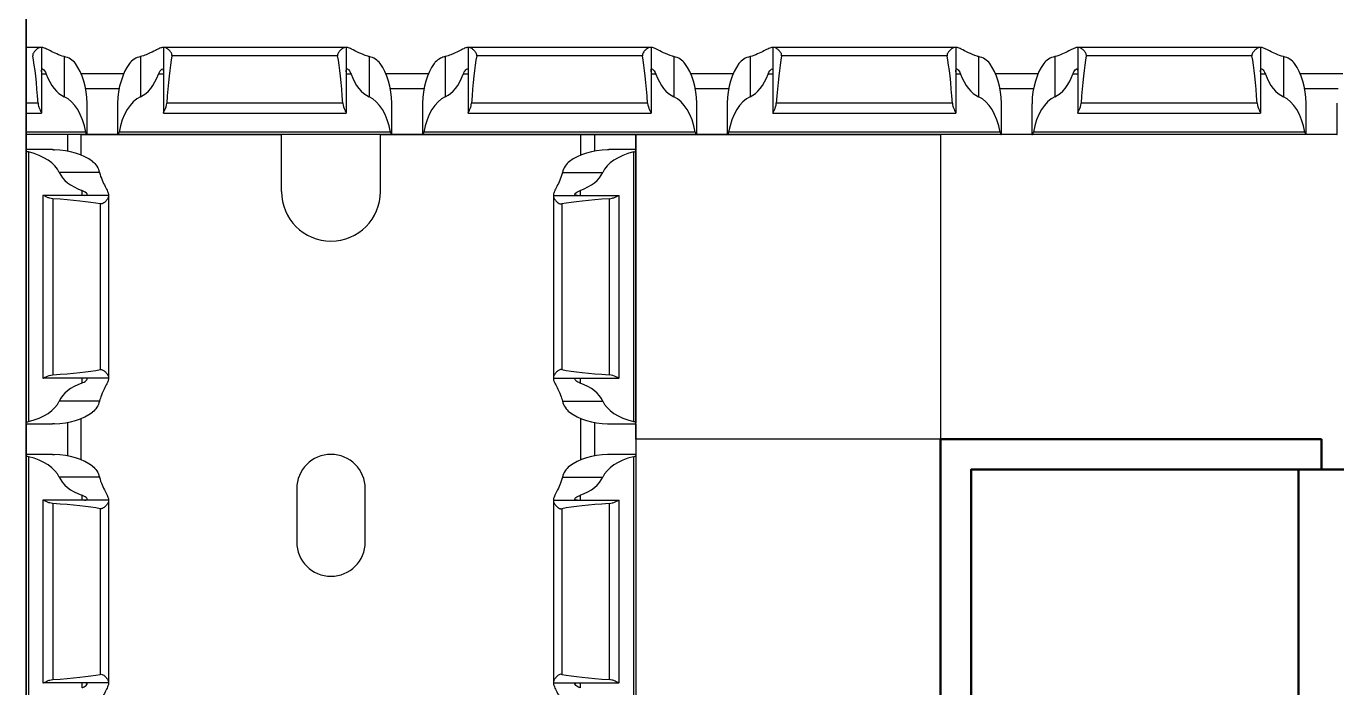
# Model space of a CAD drawing. Header units: millimetres. Extents: x -2573 to 2942, y -1220 to 2800.
# Drawn here: x 1280.5 to 1366.5, y 1553.7 to 1597.1 of the extents above; entities that cross this region are included whole.
import ezdxf

# ---------------------------------------------------------------- set-up
doc = ezdxf.new("R2010")
doc.units = ezdxf.units.MM
doc.layers.add('noprint', color=2, linetype='Continuous', true_color=0xffff00, plot=False)

msp = doc.modelspace()

# ---------------------------------------------------------------- linework, layer by layer
at = {"linetype": 'Continuous', "lineweight": 30}
for p, q in [((1280.536, 1649.85), (1280.536, 1590)), ((1281.452, 1595.7), (1280.536, 1595.7)), ((1281.536, 1595.7), (1281.452, 1595.7)), ((1281.536, 1595.7), (1281.536, 1591.404)), ((1281.594, 1595.7), (1281.536, 1595.7)), ((1289.536, 1595.7), (1289.479, 1595.7)), ((1289.536, 1595.7), (1289.536, 1591.404)), ((1289.621, 1595.7), (1289.536, 1595.7)), ((1301.452, 1595.7), (1289.621, 1595.7)), ((1301.536, 1595.7), (1301.452, 1595.7)), ((1301.536, 1595.7), (1301.536, 1591.404)), ((1301.594, 1595.7), (1301.536, 1595.7)), ((1309.536, 1595.7), (1309.479, 1595.7)), ((1309.536, 1595.7), (1309.536, 1591.404)), ((1309.621, 1595.7), (1309.536, 1595.7)), ((1321.452, 1595.7), (1309.621, 1595.7)), ((1321.536, 1595.7), (1321.452, 1595.7)), ((1321.536, 1595.7), (1321.536, 1591.404)), ((1321.594, 1595.7), (1321.536, 1595.7)), ((1329.536, 1595.7), (1329.479, 1595.7)), ((1329.536, 1595.7), (1329.536, 1591.404)), ((1329.621, 1595.7), (1329.536, 1595.7)), ((1341.452, 1595.7), (1329.621, 1595.7)), ((1341.536, 1595.7), (1341.452, 1595.7)), ((1341.536, 1595.7), (1341.536, 1591.404)), ((1341.594, 1595.7), (1341.536, 1595.7)), ((1349.536, 1595.7), (1349.479, 1595.7)), ((1349.536, 1595.7), (1349.536, 1591.404)), ((1349.621, 1595.7), (1349.536, 1595.7)), ((1361.452, 1595.7), (1349.621, 1595.7)), ((1361.536, 1595.7), (1361.452, 1595.7)), ((1361.536, 1595.7), (1361.536, 1591.404)), ((1361.594, 1595.7), (1361.536, 1595.7)), ((1283.036, 1595.108), (1283.036, 1592.469)), ((1288.036, 1595.108), (1288.036, 1592.469)), ((1300.972, 1595.156), (1290.1, 1595.156)), ((1303.036, 1595.108), (1303.036, 1592.469)), ((1308.036, 1595.108), (1308.036, 1592.469)), ((1320.972, 1595.156), (1310.1, 1595.156)), ((1323.036, 1595.108), (1323.036, 1592.469)), ((1328.036, 1595.108), (1328.036, 1592.469)), ((1340.972, 1595.156), (1330.1, 1595.156)), ((1343.036, 1595.108), (1343.036, 1592.469)), ((1348.036, 1595.108), (1348.036, 1592.469)), ((1360.972, 1595.156), (1350.1, 1595.156)), ((1363.036, 1595.108), (1363.036, 1592.469)), ((1281.854, 1593.95), (1281.536, 1593.95)), ((1284.134, 1594), (1286.939, 1594)), ((1289.536, 1593.95), (1289.219, 1593.95)), ((1301.854, 1593.95), (1301.536, 1593.95)), ((1304.134, 1594), (1306.939, 1594)), ((1309.536, 1593.95), (1309.219, 1593.95)), ((1321.854, 1593.95), (1321.536, 1593.95)), ((1324.134, 1594), (1326.939, 1594)), ((1329.536, 1593.95), (1329.219, 1593.95)), ((1341.854, 1593.95), (1341.536, 1593.95)), ((1344.134, 1594), (1346.939, 1594)), ((1349.536, 1593.95), (1349.219, 1593.95)), ((1361.854, 1593.95), (1361.536, 1593.95)), ((1364.134, 1594), (1366.939, 1594)), ((1286.637, 1593), (1284.436, 1593)), ((1306.637, 1593), (1304.436, 1593)), ((1326.637, 1593), (1324.436, 1593)), ((1346.637, 1593), (1344.436, 1593)), ((1366.637, 1593), (1364.436, 1593)), ((1281.315, 1592.039), (1280.536, 1592.039)), ((1284.536, 1590), (1284.536, 1591.962)), ((1286.536, 1591.966), (1286.536, 1590)), ((1301.315, 1592.039), (1289.757, 1592.039)), ((1304.536, 1590), (1304.536, 1591.962)), ((1306.536, 1591.966), (1306.536, 1590)), ((1321.315, 1592.039), (1309.758, 1592.039)), ((1324.536, 1590), (1324.536, 1591.962)), ((1326.536, 1591.966), (1326.536, 1590)), ((1341.315, 1592.039), (1329.757, 1592.039)), ((1344.536, 1590), (1344.536, 1591.962)), ((1346.536, 1591.966), (1346.536, 1590)), ((1361.315, 1592.039), (1349.757, 1592.039)), ((1364.536, 1590), (1364.536, 1591.962)), ((1366.536, 1591.966), (1366.536, 1590)), ((1280.536, 1591.4), (1281.536, 1591.4)), ((1281.536, 1591.404), (1281.536, 1591.4)), ((1289.536, 1591.4), (1289.536, 1591.404)), ((1289.536, 1591.4), (1301.536, 1591.4)), ((1301.536, 1591.404), (1301.536, 1591.4)), ((1309.536, 1591.4), (1309.536, 1591.404)), ((1309.536, 1591.4), (1321.536, 1591.4)), ((1321.536, 1591.404), (1321.536, 1591.4)), ((1329.536, 1591.4), (1329.536, 1591.404)), ((1329.536, 1591.4), (1341.536, 1591.4)), ((1341.536, 1591.404), (1341.536, 1591.4)), ((1349.536, 1591.4), (1349.536, 1591.404)), ((1349.536, 1591.4), (1361.536, 1591.4)), ((1361.536, 1591.404), (1361.536, 1591.4)), ((1284.445, 1590.15), (1280.536, 1590.15)), ((1284.508, 1590), (1280.536, 1590)), ((1283.236, 1590), (1280.536, 1590)), ((1280.536, 1590), (1280.536, 1589)), ((1284.136, 1590), (1283.236, 1590)), ((1283.236, 1590), (1283.236, 1588.899)), ((1284.136, 1588.638), (1284.136, 1590)), ((1284.136, 1590), (1297.286, 1590)), ((1284.536, 1590), (1284.508, 1590)), ((1286.536, 1590), (1284.536, 1590)), ((1286.536, 1590), (1286.565, 1590)), ((1304.508, 1590), (1286.565, 1590)), ((1304.445, 1590.15), (1286.628, 1590.15)), ((1297.286, 1586.25), (1297.286, 1590)), ((1303.786, 1586.25), (1303.786, 1590)), ((1303.786, 1590), (1316.936, 1590)), ((1304.536, 1590), (1304.508, 1590)), ((1306.536, 1590), (1304.536, 1590)), ((1306.536, 1590), (1306.565, 1590)), ((1324.508, 1590), (1306.565, 1590)), ((1324.445, 1590.15), (1306.628, 1590.15)), ((1316.936, 1588.638), (1316.936, 1590)), ((1316.936, 1590), (1317.836, 1590)), ((1317.836, 1590), (1320.536, 1590)), ((1317.836, 1590), (1317.836, 1588.899)), ((1320.536, 1590), (1320.536, 1589)), ((1324.536, 1590), (1324.508, 1590)), ((1326.536, 1590), (1324.536, 1590)), ((1326.536, 1590), (1326.565, 1590)), ((1344.508, 1590), (1326.565, 1590)), ((1344.445, 1590.15), (1326.628, 1590.15)), ((1344.536, 1590), (1344.508, 1590)), ((1346.536, 1590), (1344.536, 1590)), ((1346.536, 1590), (1346.565, 1590)), ((1364.508, 1590), (1346.565, 1590)), ((1364.445, 1590.15), (1346.628, 1590.15)), ((1364.536, 1590), (1364.508, 1590)), ((1366.536, 1590), (1364.536, 1590)), ((1366.536, 1590), (1366.565, 1590)), ((1282.266, 1589), (1280.536, 1589)), ((1280.536, 1589), (1280.536, 1588.933)), ((1280.536, 1588.933), (1280.536, 1571.067)), ((1280.686, 1588.845), (1280.686, 1571.155)), ((1320.536, 1589), (1318.806, 1589)), ((1320.386, 1588.845), (1320.386, 1571.155)), ((1320.536, 1589), (1320.536, 1588.933)), ((1320.536, 1588.933), (1320.536, 1571.067)), ((1285.343, 1587.5), (1282.703, 1587.5)), ((1315.729, 1587.5), (1318.369, 1587.5)), ((1281.636, 1586), (1281.636, 1574)), ((1281.64, 1586), (1281.636, 1586)), ((1285.936, 1586), (1281.64, 1586)), ((1284.186, 1586.317), (1284.186, 1586)), ((1285.936, 1586.057), (1285.936, 1586)), ((1285.936, 1586), (1285.936, 1585.916)), ((1285.936, 1585.916), (1285.936, 1574.084)), ((1315.136, 1586.057), (1315.136, 1586)), ((1315.136, 1586), (1315.136, 1585.916)), ((1315.136, 1586), (1319.433, 1586)), ((1315.136, 1585.916), (1315.136, 1574.084)), ((1316.886, 1586.317), (1316.886, 1586)), ((1319.433, 1586), (1319.436, 1586)), ((1319.436, 1574), (1319.436, 1586)), ((1282.275, 1585.779), (1282.275, 1574.221)), ((1285.393, 1585.436), (1285.393, 1574.564)), ((1315.68, 1585.436), (1315.68, 1574.564)), ((1318.797, 1585.779), (1318.797, 1574.221)), ((1281.636, 1574), (1281.64, 1574)), ((1285.936, 1574), (1281.64, 1574)), ((1284.186, 1574), (1284.186, 1573.683)), ((1285.936, 1574.084), (1285.936, 1574)), ((1285.936, 1574), (1285.936, 1573.943)), ((1315.136, 1574.084), (1315.136, 1574)), ((1315.136, 1574), (1319.433, 1574)), ((1315.136, 1574), (1315.136, 1573.943)), ((1316.886, 1574), (1316.886, 1573.683)), ((1319.436, 1574), (1319.433, 1574)), ((1285.343, 1572.5), (1282.703, 1572.5)), ((1315.729, 1572.5), (1318.369, 1572.5)), ((1284.136, 1568.638), (1284.136, 1571.362)), ((1316.936, 1568.638), (1316.936, 1571.362)), ((1280.536, 1571), (1280.536, 1571.067)), ((1280.536, 1571), (1282.267, 1571)), ((1280.536, 1571), (1280.536, 1569)), ((1283.236, 1571.101), (1283.236, 1568.899)), ((1317.836, 1571.101), (1317.836, 1568.899)), ((1318.805, 1571), (1320.536, 1571)), ((1320.536, 1571), (1320.536, 1571.067)), ((1320.536, 1571), (1320.536, 1569)), ((1282.266, 1569), (1280.536, 1569)), ((1280.536, 1569), (1280.536, 1568.933)), ((1280.536, 1568.933), (1280.536, 1551.067)), ((1280.686, 1568.845), (1280.686, 1551.155)), ((1320.536, 1569), (1318.806, 1569)), ((1320.386, 1568.845), (1320.386, 1551.155)), ((1320.536, 1569), (1320.536, 1568.933)), ((1320.536, 1568.933), (1320.536, 1551.067)), ((1285.343, 1567.5), (1282.703, 1567.5)), ((1315.729, 1567.5), (1318.369, 1567.5)), ((1284.186, 1566.317), (1284.186, 1566)), ((1298.286, 1566.75), (1298.286, 1563.25)), ((1302.786, 1563.25), (1302.786, 1566.75)), ((1316.886, 1566.317), (1316.886, 1566)), ((1281.636, 1566), (1281.636, 1554)), ((1281.64, 1566), (1281.636, 1566)), ((1285.936, 1566), (1281.64, 1566)), ((1282.275, 1565.779), (1282.275, 1554.221)), ((1285.393, 1565.436), (1285.393, 1554.564)), ((1285.936, 1566.057), (1285.936, 1566)), ((1285.936, 1566), (1285.936, 1565.916)), ((1285.936, 1565.916), (1285.936, 1554.084)), ((1315.136, 1566.057), (1315.136, 1566)), ((1315.136, 1566), (1315.136, 1565.916)), ((1315.136, 1566), (1319.433, 1566)), ((1315.136, 1565.916), (1315.136, 1554.084)), ((1315.68, 1565.436), (1315.68, 1554.564)), ((1318.797, 1565.779), (1318.797, 1554.221)), ((1319.433, 1566), (1319.436, 1566)), ((1319.436, 1554), (1319.436, 1566)), ((1285.936, 1554.084), (1285.936, 1554)), ((1315.136, 1554.084), (1315.136, 1554)), ((1281.636, 1554), (1281.64, 1554)), ((1285.936, 1554), (1281.64, 1554)), ((1284.186, 1554), (1284.186, 1553.683)), ((1285.936, 1554), (1285.936, 1553.943)), ((1315.136, 1554), (1319.433, 1554)), ((1315.136, 1554), (1315.136, 1553.943)), ((1316.886, 1554), (1316.886, 1553.683)), ((1319.436, 1554), (1319.433, 1554))]:
    msp.add_line(p, q, dxfattribs=at)
at = {"lineweight": 50}
msp.add_line((1365.536, 1568), (1365.536, 1570), dxfattribs=at)
msp.add_lwpolyline([(1280.536, 1650), (2025.536, 1650), (2025.536, 480), (1280.536, 480)], close=True)
for points in [[(1365.536, 1570), (1340.536, 1570), (1340.536, 1540)], [(1365.536, 1568), (1342.536, 1568), (1342.536, 1540)]]:
    msp.add_lwpolyline(points, dxfattribs=at)
for points in [[(1342.536, 1524), (1342.536, 1568), (1825.536, 1568), (1825.536, 1524)], [(1804.036, 1348), (1364.036, 1348), (1364.036, 1568), (1804.036, 1568)]]:
    msp.add_lwpolyline(points, close=True, dxfattribs=at)
at = {"linetype": 'Continuous', "lineweight": 30}
for centre, radius, start, end in [((1300.536, 1586.25), 3.25, 180, 0), ((1300.536, 1566.75), 2.25, 0, 180), ((1300.536, 1563.25), 2.25, 180, 0)]:
    msp.add_arc(centre, radius, start, end, dxfattribs=at)
for centre, major_axis, ratio, start_param, end_param in [((1280.536, 1584.869), (0, 11.43), 0.087489, 5.390419, 5.832158), ((1282.536, 1591.915), (0, 3.464), 0.57735, 4.751267, 5.622258), ((1288.536, 1591.915), (0, 3.464), 0.57735, 0.660927, 1.531918), ((1290.536, 1584.869), (0, 11.43), 0.087489, 0.451027, 0.892766), ((1300.536, 1584.869), (0, 11.43), 0.087489, 5.390419, 5.832158), ((1302.536, 1591.915), (0, 3.464), 0.57735, 4.751267, 5.622258), ((1308.536, 1591.915), (0, 3.464), 0.57735, 0.660927, 1.531918), ((1310.536, 1584.869), (0, 11.43), 0.087489, 0.451027, 0.892766), ((1320.536, 1584.869), (0, 11.43), 0.087489, 5.390419, 5.832158), ((1322.536, 1591.915), (0, 3.464), 0.57735, 4.751267, 5.622258), ((1328.536, 1591.915), (0, 3.464), 0.57735, 0.660927, 1.531918), ((1330.536, 1584.869), (0, 11.43), 0.087489, 0.451027, 0.892766), ((1340.536, 1584.869), (0, 11.43), 0.087489, 5.390419, 5.832158), ((1342.536, 1591.915), (0, 3.464), 0.57735, 4.751267, 5.622258), ((1348.536, 1591.915), (0, 3.464), 0.57735, 0.660927, 1.531918), ((1350.536, 1584.869), (0, 11.43), 0.087489, 0.451027, 0.892766), ((1360.536, 1584.869), (0, 11.43), 0.087489, 5.390419, 5.832158), ((1362.536, 1591.915), (0, 3.464), 0.57735, 4.751267, 5.622258), ((1283.536, 1595.824), (0, 3.464), 0.57735, 2.142244, 2.888912), ((1287.536, 1595.824), (0, 3.464), 0.57735, 3.394273, 4.140941), ((1303.536, 1595.824), (0, 3.464), 0.57735, 2.142244, 2.888912), ((1307.536, 1595.824), (0, 3.464), 0.57735, 3.394273, 4.140941), ((1323.536, 1595.824), (0, 3.464), 0.57735, 2.142244, 2.888912), ((1327.536, 1595.824), (0, 3.464), 0.57735, 3.394273, 4.140941), ((1343.536, 1595.824), (0, 3.464), 0.57735, 2.142244, 2.888912), ((1347.536, 1595.824), (0, 3.464), 0.57735, 3.394273, 4.140941), ((1363.536, 1595.824), (0, 3.464), 0.57735, 2.142244, 2.888912), ((1282.536, 1589.115), (0, 3.464), 0.57735, 5.015694, 6.030505), ((1288.536, 1589.115), (0, 3.464), 0.57735, 0.25268, 1.267492), ((1302.536, 1589.115), (0, 3.464), 0.57735, 5.015694, 6.030505), ((1308.536, 1589.115), (0, 3.464), 0.57735, 0.25268, 1.267492), ((1322.536, 1589.115), (0, 3.464), 0.57735, 5.015694, 6.030505), ((1328.536, 1589.115), (0, 3.464), 0.57735, 0.25268, 1.267492), ((1342.536, 1589.115), (0, 3.464), 0.57735, 5.015694, 6.030505), ((1348.536, 1589.115), (0, 3.464), 0.57735, 0.25268, 1.267492), ((1362.536, 1589.115), (0, 3.464), 0.57735, 5.015694, 6.030505), ((1279.349, 1587), (-3.464, 0), 0.57735, 3.394273, 4.316105), ((1282.149, 1587), (-3.464, 0), 0.57735, 3.801355, 4.643885), ((1318.923, 1587), (-3.464, 0), 0.57735, 4.780893, 5.623423), ((1321.723, 1587), (-3.464, 0), 0.57735, 5.108673, 6.030505), ((1286.057, 1588), (-3.464, 0), 0.57735, 0.25268, 1.000198), ((1315.015, 1588), (-3.464, 0), 0.57735, 2.141395, 2.888912), ((1275.106, 1585), (-11.43, 0), 0.087489, 3.592619, 4.034359), ((1325.967, 1585), (-11.43, 0), 0.087489, 5.390419, 5.832158), ((1275.106, 1575), (-11.43, 0), 0.087489, 2.248826, 2.690566), ((1325.967, 1575), (-11.43, 0), 0.087489, 0.451027, 0.892766), ((1286.057, 1572), (-3.464, 0), 0.57735, 5.282988, 6.030505), ((1315.015, 1572), (-3.464, 0), 0.57735, 3.394273, 4.14179), ((1279.349, 1573), (-3.464, 0), 0.57735, 1.96708, 2.888912), ((1321.723, 1573), (-3.464, 0), 0.57735, 0.25268, 1.174513), ((1282.149, 1573), (-3.464, 0), 0.57735, 1.6393, 2.48183), ((1318.923, 1573), (-3.464, 0), 0.57735, 0.659763, 1.502293), ((1279.349, 1567), (-3.464, 0), 0.57735, 3.394273, 4.316105), ((1282.149, 1567), (-3.464, 0), 0.57735, 3.801355, 4.643885), ((1318.923, 1567), (-3.464, 0), 0.57735, 4.780893, 5.623423), ((1321.723, 1567), (-3.464, 0), 0.57735, 5.108673, 6.030505), ((1286.057, 1568), (-3.464, 0), 0.57735, 0.25268, 1.000198), ((1315.015, 1568), (-3.464, 0), 0.57735, 2.141395, 2.888912), ((1275.106, 1565), (-11.43, 0), 0.087489, 3.592619, 4.034359), ((1325.967, 1565), (-11.43, 0), 0.087489, 5.390419, 5.832158), ((1275.106, 1555), (-11.43, 0), 0.087489, 2.248826, 2.690566), ((1325.967, 1555), (-11.43, 0), 0.087489, 0.451027, 0.892766)]:
    msp.add_ellipse(centre, major_axis=major_axis, ratio=ratio, start_param=start_param, end_param=end_param, dxfattribs=at)
for points, knots in [([(1281.452, 1595.7), (1281.419, 1595.7), (1281.377, 1595.683), (1281.285, 1595.629), (1281.233, 1595.591), (1281.131, 1595.5), (1281.078, 1595.447), (1281.012, 1595.351), (1280.993, 1595.316), (1280.968, 1595.239), (1280.965, 1595.196), (1280.972, 1595.156)], [0, 0, 0, 0, 0.25, 0.25, 0.5, 0.5, 0.75, 0.75, 0.875, 0.875, 1, 1, 1, 1]), ([(1283.036, 1595.108), (1282.86, 1595.153), (1282.694, 1595.215), (1282.391, 1595.345), (1282.25, 1595.415), (1282.001, 1595.539), (1281.89, 1595.595), (1281.754, 1595.656), (1281.714, 1595.672), (1281.645, 1595.694), (1281.616, 1595.7), (1281.594, 1595.7)], [0, 0, 0, 0, 0.25, 0.25, 0.5, 0.5, 0.75, 0.75, 0.875, 0.875, 1, 1, 1, 1]), ([(1289.479, 1595.7), (1289.469, 1595.699), (1289.417, 1595.696), (1289.255, 1595.632), (1288.91, 1595.458), (1288.493, 1595.247), (1288.163, 1595.147), (1288.036, 1595.108)], [0, 0, 0, 0, 0.052335, 0.272787, 0.517652, 0.814951, 1, 1, 1, 1]), ([(1290.1, 1595.156), (1290.102, 1595.173), (1290.107, 1595.216), (1290.091, 1595.296), (1290.026, 1595.412), (1289.905, 1595.539), (1289.767, 1595.646), (1289.671, 1595.695), (1289.632, 1595.699), (1289.621, 1595.7)], [0, 0, 0, 0, 0.05256, 0.130506, 0.247862, 0.469482, 0.7124, 0.920773, 1, 1, 1, 1]), ([(1301.452, 1595.7), (1301.419, 1595.7), (1301.377, 1595.683), (1301.285, 1595.629), (1301.233, 1595.591), (1301.131, 1595.5), (1301.078, 1595.447), (1301.012, 1595.351), (1300.993, 1595.316), (1300.968, 1595.239), (1300.965, 1595.196), (1300.972, 1595.156)], [0, 0, 0, 0, 0.25, 0.25, 0.5, 0.5, 0.75, 0.75, 0.875, 0.875, 1, 1, 1, 1]), ([(1303.036, 1595.108), (1303.006, 1595.116), (1302.759, 1595.182), (1302.334, 1595.367), (1301.897, 1595.595), (1301.674, 1595.692), (1301.609, 1595.699), (1301.594, 1595.7)], [0, 0, 0, 0, 0.043589, 0.353891, 0.672583, 0.920215, 1, 1, 1, 1]), ([(1309.479, 1595.7), (1309.469, 1595.699), (1309.417, 1595.696), (1309.255, 1595.632), (1308.91, 1595.458), (1308.493, 1595.247), (1308.163, 1595.147), (1308.036, 1595.108)], [0, 0, 0, 0, 0.052336, 0.272793, 0.517651, 0.81495, 1, 1, 1, 1]), ([(1310.1, 1595.156), (1310.108, 1595.196), (1310.104, 1595.238), (1310.08, 1595.316), (1310.06, 1595.351), (1309.994, 1595.447), (1309.942, 1595.5), (1309.839, 1595.591), (1309.788, 1595.629), (1309.695, 1595.683), (1309.653, 1595.7), (1309.621, 1595.7)], [0, 0, 0, 0, 0.125, 0.125, 0.25, 0.25, 0.5, 0.5, 0.75, 0.75, 1, 1, 1, 1]), ([(1321.452, 1595.7), (1321.428, 1595.696), (1321.37, 1595.685), (1321.243, 1595.601), (1321.113, 1595.486), (1321.021, 1595.37), (1320.976, 1595.278), (1320.965, 1595.206), (1320.971, 1595.168), (1320.972, 1595.156)], [0, 0, 0, 0, 0.16384, 0.401474, 0.643549, 0.778476, 0.884705, 0.962581, 1, 1, 1, 1]), ([(1323.036, 1595.108), (1323.006, 1595.116), (1322.759, 1595.181), (1322.334, 1595.367), (1321.897, 1595.595), (1321.674, 1595.692), (1321.609, 1595.699), (1321.594, 1595.7)], [0, 0, 0, 0, 0.043601, 0.35389, 0.672589, 0.920219, 1, 1, 1, 1]), ([(1329.479, 1595.7), (1329.457, 1595.7), (1329.428, 1595.694), (1329.359, 1595.672), (1329.319, 1595.656), (1329.182, 1595.595), (1329.072, 1595.539), (1328.821, 1595.414), (1328.682, 1595.345), (1328.378, 1595.214), (1328.212, 1595.152), (1328.036, 1595.108)], [0, 0, 0, 0, 0.125, 0.125, 0.25, 0.25, 0.5, 0.5, 0.75, 0.75, 1, 1, 1, 1]), ([(1330.1, 1595.156), (1330.102, 1595.173), (1330.107, 1595.216), (1330.091, 1595.296), (1330.026, 1595.412), (1329.905, 1595.539), (1329.767, 1595.646), (1329.671, 1595.695), (1329.632, 1595.699), (1329.621, 1595.7)], [0, 0, 0, 0, 0.052559, 0.130506, 0.247864, 0.46947, 0.712411, 0.920771, 1, 1, 1, 1]), ([(1341.452, 1595.7), (1341.419, 1595.7), (1341.377, 1595.683), (1341.285, 1595.629), (1341.233, 1595.591), (1341.131, 1595.5), (1341.078, 1595.447), (1341.012, 1595.351), (1340.993, 1595.316), (1340.968, 1595.239), (1340.965, 1595.196), (1340.972, 1595.156)], [0, 0, 0, 0, 0.25, 0.25, 0.5, 0.5, 0.75, 0.75, 0.875, 0.875, 1, 1, 1, 1]), ([(1343.036, 1595.108), (1343.006, 1595.116), (1342.759, 1595.182), (1342.334, 1595.367), (1341.897, 1595.595), (1341.674, 1595.692), (1341.609, 1595.699), (1341.594, 1595.7)], [0, 0, 0, 0, 0.043589, 0.353892, 0.672585, 0.920218, 1, 1, 1, 1]), ([(1349.479, 1595.7), (1349.457, 1595.7), (1349.428, 1595.694), (1349.359, 1595.672), (1349.319, 1595.656), (1349.182, 1595.595), (1349.072, 1595.539), (1348.821, 1595.414), (1348.682, 1595.345), (1348.378, 1595.214), (1348.212, 1595.152), (1348.036, 1595.108)], [0, 0, 0, 0, 0.125, 0.125, 0.25, 0.25, 0.5, 0.5, 0.75, 0.75, 1, 1, 1, 1]), ([(1350.1, 1595.156), (1350.102, 1595.173), (1350.107, 1595.216), (1350.091, 1595.296), (1350.026, 1595.412), (1349.905, 1595.539), (1349.767, 1595.646), (1349.671, 1595.695), (1349.632, 1595.699), (1349.621, 1595.7)], [0, 0, 0, 0, 0.05256, 0.130506, 0.247862, 0.469482, 0.7124, 0.920773, 1, 1, 1, 1]), ([(1361.452, 1595.7), (1361.419, 1595.7), (1361.377, 1595.683), (1361.285, 1595.629), (1361.233, 1595.591), (1361.131, 1595.5), (1361.078, 1595.447), (1361.012, 1595.351), (1360.993, 1595.316), (1360.968, 1595.239), (1360.965, 1595.196), (1360.972, 1595.156)], [0, 0, 0, 0, 0.25, 0.25, 0.5, 0.5, 0.75, 0.75, 0.875, 0.875, 1, 1, 1, 1]), ([(1363.036, 1595.108), (1362.86, 1595.153), (1362.694, 1595.215), (1362.391, 1595.345), (1362.25, 1595.415), (1362.001, 1595.539), (1361.89, 1595.595), (1361.754, 1595.656), (1361.714, 1595.672), (1361.645, 1595.694), (1361.616, 1595.7), (1361.594, 1595.7)], [0, 0, 0, 0, 0.25, 0.25, 0.5, 0.5, 0.75, 0.75, 0.875, 0.875, 1, 1, 1, 1]), ([(1283.764, 1594.65), (1283.679, 1594.765), (1283.572, 1594.862), (1283.326, 1595.015), (1283.185, 1595.071), (1283.036, 1595.108)], [0, 0, 0, 0, 0.5, 0.5, 1, 1, 1, 1]), ([(1288.036, 1595.108), (1287.888, 1595.071), (1287.747, 1595.015), (1287.501, 1594.863), (1287.394, 1594.765), (1287.309, 1594.65)], [0, 0, 0, 0, 0.5, 0.5, 1, 1, 1, 1]), ([(1303.764, 1594.65), (1303.679, 1594.765), (1303.572, 1594.862), (1303.326, 1595.015), (1303.185, 1595.071), (1303.036, 1595.108)], [0, 0, 0, 0, 0.5, 0.5, 1, 1, 1, 1]), ([(1308.036, 1595.108), (1307.932, 1595.076), (1307.68, 1594.998), (1307.445, 1594.822), (1307.332, 1594.679), (1307.309, 1594.65)], [0, 0, 0, 0, 0.360871, 0.870449, 1, 1, 1, 1]), ([(1323.764, 1594.65), (1323.679, 1594.765), (1323.572, 1594.862), (1323.326, 1595.015), (1323.185, 1595.071), (1323.036, 1595.108)], [0, 0, 0, 0, 0.5, 0.5, 1, 1, 1, 1]), ([(1328.036, 1595.108), (1327.888, 1595.071), (1327.747, 1595.015), (1327.501, 1594.863), (1327.394, 1594.765), (1327.309, 1594.65)], [0, 0, 0, 0, 0.5, 0.5, 1, 1, 1, 1]), ([(1343.764, 1594.65), (1343.679, 1594.765), (1343.572, 1594.862), (1343.326, 1595.015), (1343.185, 1595.071), (1343.036, 1595.108)], [0, 0, 0, 0, 0.5, 0.5, 1, 1, 1, 1]), ([(1348.036, 1595.108), (1347.888, 1595.071), (1347.747, 1595.015), (1347.501, 1594.863), (1347.394, 1594.765), (1347.309, 1594.65)], [0, 0, 0, 0, 0.5, 0.5, 1, 1, 1, 1]), ([(1363.764, 1594.65), (1363.679, 1594.765), (1363.572, 1594.862), (1363.326, 1595.015), (1363.185, 1595.071), (1363.036, 1595.108)], [0, 0, 0, 0, 0.5, 0.5, 1, 1, 1, 1]), ([(1281.536, 1594.114), (1281.537, 1594.151), (1281.539, 1594.235), (1281.564, 1594.302), (1281.619, 1594.304), (1281.698, 1594.234), (1281.785, 1594.112), (1281.834, 1593.998), (1281.854, 1593.95)], [0, 0, 0, 0, 0.135856, 0.312227, 0.485088, 0.664267, 0.859762, 1, 1, 1, 1]), ([(1289.219, 1593.95), (1289.285, 1594.129), (1289.382, 1594.254), (1289.477, 1594.307), (1289.502, 1594.302), (1289.531, 1594.243), (1289.536, 1594.188), (1289.536, 1594.114)], [0, 0, 0, 0, 0.5, 0.5, 0.75, 0.75, 1, 1, 1, 1]), ([(1301.536, 1594.114), (1301.537, 1594.151), (1301.539, 1594.235), (1301.564, 1594.302), (1301.619, 1594.304), (1301.698, 1594.234), (1301.785, 1594.112), (1301.834, 1593.998), (1301.854, 1593.95)], [0, 0, 0, 0, 0.135856, 0.312224, 0.485089, 0.66426, 0.859763, 1, 1, 1, 1]), ([(1309.219, 1593.95), (1309.227, 1593.971), (1309.26, 1594.056), (1309.335, 1594.184), (1309.429, 1594.29), (1309.499, 1594.311), (1309.533, 1594.25), (1309.535, 1594.157), (1309.536, 1594.114)], [0, 0, 0, 0, 0.061102, 0.24258, 0.448573, 0.652498, 0.836792, 1, 1, 1, 1]), ([(1321.536, 1594.114), (1321.536, 1594.188), (1321.541, 1594.242), (1321.571, 1594.302), (1321.595, 1594.308), (1321.692, 1594.253), (1321.788, 1594.128), (1321.854, 1593.95)], [0, 0, 0, 0, 0.25, 0.25, 0.5, 0.5, 1, 1, 1, 1]), ([(1329.219, 1593.95), (1329.285, 1594.129), (1329.382, 1594.254), (1329.477, 1594.307), (1329.502, 1594.302), (1329.531, 1594.243), (1329.536, 1594.188), (1329.536, 1594.114)], [0, 0, 0, 0, 0.5, 0.5, 0.75, 0.75, 1, 1, 1, 1]), ([(1341.536, 1594.114), (1341.537, 1594.151), (1341.539, 1594.235), (1341.564, 1594.302), (1341.619, 1594.304), (1341.698, 1594.234), (1341.785, 1594.112), (1341.834, 1593.998), (1341.854, 1593.95)], [0, 0, 0, 0, 0.135856, 0.312227, 0.485087, 0.664259, 0.859762, 1, 1, 1, 1]), ([(1349.219, 1593.95), (1349.227, 1593.971), (1349.26, 1594.056), (1349.335, 1594.184), (1349.429, 1594.29), (1349.499, 1594.311), (1349.533, 1594.25), (1349.535, 1594.157), (1349.536, 1594.114)], [0, 0, 0, 0, 0.061095, 0.242582, 0.448569, 0.652495, 0.836791, 1, 1, 1, 1]), ([(1361.536, 1594.114), (1361.537, 1594.151), (1361.539, 1594.235), (1361.564, 1594.302), (1361.619, 1594.304), (1361.698, 1594.234), (1361.785, 1594.112), (1361.834, 1593.998), (1361.854, 1593.95)], [0, 0, 0, 0, 0.135857, 0.312226, 0.485093, 0.664265, 0.859769, 1, 1, 1, 1]), ([(1281.315, 1592.039), (1281.315, 1592.035), (1281.32, 1591.97), (1281.349, 1591.826), (1281.423, 1591.638), (1281.498, 1591.492), (1281.533, 1591.422), (1281.536, 1591.408), (1281.536, 1591.404)], [0, 0, 0, 0, 0.012017, 0.198652, 0.447303, 0.698711, 0.909613, 1, 1, 1, 1]), ([(1284.536, 1591.962), (1284.536, 1591.963), (1284.537, 1591.98), (1284.536, 1592.014), (1284.535, 1592.046), (1284.535, 1592.05)], [0, 0, 0, 0, 0.038181, 0.888918, 1, 1, 1, 1]), ([(1286.538, 1592.05), (1286.537, 1592.037), (1286.537, 1592.005), (1286.537, 1591.981), (1286.537, 1591.966)], [0, 0, 0, 0, 0.381561, 1, 1, 1, 1]), ([(1289.536, 1591.404), (1289.536, 1591.412), (1289.547, 1591.435), (1289.582, 1591.506), (1289.607, 1591.554), (1289.686, 1591.723), (1289.746, 1591.872), (1289.757, 1592.039)], [0, 0, 0, 0, 0.25, 0.25, 0.5, 0.5, 1, 1, 1, 1]), ([(1301.315, 1592.039), (1301.327, 1591.873), (1301.387, 1591.722), (1301.465, 1591.554), (1301.49, 1591.506), (1301.526, 1591.435), (1301.536, 1591.412), (1301.536, 1591.404)], [0, 0, 0, 0, 0.5, 0.5, 0.75, 0.75, 1, 1, 1, 1]), ([(1304.536, 1591.962), (1304.536, 1591.963), (1304.537, 1591.98), (1304.536, 1592.014), (1304.535, 1592.046), (1304.535, 1592.05)], [0, 0, 0, 0, 0.038177, 0.8889219, 1, 1, 1, 1]), ([(1306.538, 1592.05), (1306.538, 1592.037), (1306.537, 1592.005), (1306.537, 1591.981), (1306.537, 1591.966)], [0, 0, 0, 0, 0.38156, 1, 1, 1, 1]), ([(1309.536, 1591.404), (1309.538, 1591.411), (1309.543, 1591.428), (1309.585, 1591.509), (1309.655, 1591.652), (1309.73, 1591.834), (1309.749, 1591.978), (1309.758, 1592.039)], [0, 0, 0, 0, 0.135391, 0.340148, 0.559259, 0.813312, 1, 1, 1, 1]), ([(1321.315, 1592.039), (1321.327, 1591.873), (1321.387, 1591.722), (1321.465, 1591.554), (1321.49, 1591.506), (1321.526, 1591.435), (1321.536, 1591.412), (1321.536, 1591.404)], [0, 0, 0, 0, 0.5, 0.5, 0.75, 0.75, 1, 1, 1, 1]), ([(1324.536, 1591.962), (1324.536, 1591.963), (1324.537, 1591.98), (1324.536, 1592.014), (1324.535, 1592.046), (1324.535, 1592.05)], [0, 0, 0, 0, 0.038181, 0.888918, 1, 1, 1, 1]), ([(1326.538, 1592.05), (1326.538, 1592.037), (1326.537, 1592.005), (1326.537, 1591.981), (1326.537, 1591.966)], [0, 0, 0, 0, 0.38156, 1, 1, 1, 1]), ([(1329.536, 1591.404), (1329.536, 1591.412), (1329.547, 1591.435), (1329.582, 1591.506), (1329.607, 1591.554), (1329.686, 1591.723), (1329.746, 1591.872), (1329.757, 1592.039)], [0, 0, 0, 0, 0.25, 0.25, 0.5, 0.5, 1, 1, 1, 1]), ([(1341.315, 1592.039), (1341.315, 1592.035), (1341.32, 1591.97), (1341.349, 1591.826), (1341.423, 1591.638), (1341.498, 1591.492), (1341.533, 1591.422), (1341.536, 1591.408), (1341.536, 1591.404)], [0, 0, 0, 0, 0.012017, 0.198652, 0.447303, 0.698711, 0.909613, 1, 1, 1, 1]), ([(1344.536, 1591.962), (1344.536, 1591.963), (1344.537, 1591.98), (1344.536, 1592.014), (1344.535, 1592.046), (1344.535, 1592.05)], [0, 0, 0, 0, 0.038181, 0.888918, 1, 1, 1, 1]), ([(1346.538, 1592.05), (1346.538, 1592.037), (1346.537, 1592.005), (1346.537, 1591.981), (1346.537, 1591.966)], [0, 0, 0, 0, 0.38156, 1, 1, 1, 1]), ([(1349.536, 1591.404), (1349.536, 1591.412), (1349.547, 1591.435), (1349.582, 1591.506), (1349.607, 1591.554), (1349.686, 1591.723), (1349.746, 1591.872), (1349.757, 1592.039)], [0, 0, 0, 0, 0.25, 0.25, 0.5, 0.5, 1, 1, 1, 1]), ([(1361.315, 1592.039), (1361.327, 1591.873), (1361.387, 1591.722), (1361.465, 1591.554), (1361.49, 1591.506), (1361.526, 1591.435), (1361.536, 1591.412), (1361.536, 1591.404)], [0, 0, 0, 0, 0.5, 0.5, 0.75, 0.75, 1, 1, 1, 1]), ([(1364.536, 1591.962), (1364.536, 1591.963), (1364.537, 1591.98), (1364.536, 1592.014), (1364.535, 1592.046), (1364.535, 1592.05)], [0, 0, 0, 0, 0.038177, 0.8889219, 1, 1, 1, 1]), ([(1366.538, 1592.05), (1366.538, 1592.037), (1366.537, 1592.005), (1366.537, 1591.981), (1366.537, 1591.966)], [0, 0, 0, 0, 0.38156, 1, 1, 1, 1]), ([(1284.445, 1590.15), (1284.453, 1590.105), (1284.465, 1590.066), (1284.487, 1590.014), (1284.499, 1590), (1284.508, 1590)], [0, 0, 0, 0, 0.5, 0.5, 1, 1, 1, 1]), ([(1286.565, 1590), (1286.571, 1590.003), (1286.584, 1590.01), (1286.608, 1590.064), (1286.622, 1590.117), (1286.627, 1590.149), (1286.628, 1590.15)], [0, 0, 0, 0, 0.327128, 0.654054, 0.984568, 1, 1, 1, 1]), ([(1304.445, 1590.15), (1304.453, 1590.105), (1304.465, 1590.066), (1304.487, 1590.014), (1304.499, 1590), (1304.508, 1590)], [0, 0, 0, 0, 0.5, 0.5, 1, 1, 1, 1]), ([(1306.565, 1590), (1306.571, 1590.003), (1306.584, 1590.01), (1306.608, 1590.064), (1306.622, 1590.117), (1306.627, 1590.149), (1306.628, 1590.15)], [0, 0, 0, 0, 0.327128, 0.654054, 0.984568, 1, 1, 1, 1]), ([(1324.445, 1590.15), (1324.447, 1590.14), (1324.455, 1590.101), (1324.471, 1590.047), (1324.492, 1590.006), (1324.503, 1590.002), (1324.508, 1590)], [0, 0, 0, 0, 0.11765, 0.430948, 0.757415, 1, 1, 1, 1]), ([(1326.565, 1590), (1326.574, 1590), (1326.585, 1590.014), (1326.608, 1590.066), (1326.619, 1590.104), (1326.628, 1590.15)], [0, 0, 0, 0, 0.5, 0.5, 1, 1, 1, 1]), ([(1344.445, 1590.15), (1344.447, 1590.14), (1344.455, 1590.101), (1344.471, 1590.047), (1344.492, 1590.006), (1344.503, 1590.002), (1344.508, 1590)], [0, 0, 0, 0, 0.117635, 0.430951, 0.757398, 1, 1, 1, 1]), ([(1346.565, 1590), (1346.571, 1590.003), (1346.584, 1590.01), (1346.608, 1590.064), (1346.622, 1590.117), (1346.627, 1590.149), (1346.628, 1590.15)], [0, 0, 0, 0, 0.327128, 0.654054, 0.984568, 1, 1, 1, 1]), ([(1364.445, 1590.15), (1364.453, 1590.105), (1364.465, 1590.066), (1364.487, 1590.014), (1364.499, 1590), (1364.508, 1590)], [0, 0, 0, 0, 0.5, 0.5, 1, 1, 1, 1]), ([(1280.686, 1588.845), (1280.64, 1588.856), (1280.602, 1588.872), (1280.55, 1588.903), (1280.536, 1588.919), (1280.536, 1588.933)], [0, 0, 0, 0, 0.5, 0.5, 1, 1, 1, 1]), ([(1282.266, 1589), (1282.277, 1589), (1282.301, 1588.999), (1282.35, 1588.997), (1282.383, 1588.995), (1282.386, 1588.995)], [0, 0, 0, 0, 0.388499, 0.929496, 1, 1, 1, 1]), ([(1318.806, 1589), (1318.796, 1589), (1318.771, 1588.999), (1318.722, 1588.997), (1318.69, 1588.995), (1318.686, 1588.995)], [0, 0, 0, 0, 0.388499, 0.929496, 1, 1, 1, 1]), ([(1320.386, 1588.845), (1320.432, 1588.856), (1320.47, 1588.872), (1320.522, 1588.903), (1320.536, 1588.919), (1320.536, 1588.933)], [0, 0, 0, 0, 0.5, 0.5, 1, 1, 1, 1]), ([(1284.886, 1588.226), (1285.001, 1588.141), (1285.098, 1588.035), (1285.25, 1587.788), (1285.306, 1587.649), (1285.343, 1587.5)], [0, 0, 0, 0, 0.5, 0.5, 1, 1, 1, 1]), ([(1316.186, 1588.226), (1316.072, 1588.141), (1315.975, 1588.035), (1315.822, 1587.788), (1315.766, 1587.649), (1315.729, 1587.5)], [0, 0, 0, 0, 0.5, 0.5, 1, 1, 1, 1]), ([(1285.343, 1587.5), (1285.388, 1587.323), (1285.45, 1587.158), (1285.581, 1586.854), (1285.65, 1586.713), (1285.775, 1586.464), (1285.832, 1586.353), (1285.892, 1586.217), (1285.908, 1586.177), (1285.93, 1586.108), (1285.936, 1586.079), (1285.936, 1586.057)], [0, 0, 0, 0, 0.25, 0.25, 0.5, 0.5, 0.75, 0.75, 0.875, 0.875, 1, 1, 1, 1]), ([(1315.729, 1587.5), (1315.685, 1587.323), (1315.623, 1587.158), (1315.492, 1586.854), (1315.422, 1586.713), (1315.298, 1586.464), (1315.241, 1586.353), (1315.181, 1586.217), (1315.165, 1586.177), (1315.142, 1586.108), (1315.136, 1586.079), (1315.136, 1586.057)], [0, 0, 0, 0, 0.25, 0.25, 0.5, 0.5, 0.75, 0.75, 0.875, 0.875, 1, 1, 1, 1]), ([(1282.275, 1585.779), (1282.271, 1585.779), (1282.206, 1585.784), (1282.062, 1585.812), (1281.874, 1585.887), (1281.728, 1585.961), (1281.658, 1585.997), (1281.644, 1585.999), (1281.64, 1586)], [0, 0, 0, 0, 0.012018, 0.198654, 0.447305, 0.698706, 0.909614, 1, 1, 1, 1]), ([(1284.351, 1586), (1284.425, 1586), (1284.479, 1586.005), (1284.539, 1586.034), (1284.544, 1586.059), (1284.489, 1586.155), (1284.364, 1586.251), (1284.186, 1586.317)], [0, 0, 0, 0, 0.25, 0.25, 0.5, 0.5, 1, 1, 1, 1]), ([(1285.936, 1585.916), (1285.936, 1585.883), (1285.919, 1585.841), (1285.865, 1585.748), (1285.827, 1585.697), (1285.736, 1585.594), (1285.683, 1585.542), (1285.587, 1585.476), (1285.552, 1585.456), (1285.475, 1585.432), (1285.433, 1585.429), (1285.393, 1585.436)], [0, 0, 0, 0, 0.25, 0.25, 0.5, 0.5, 0.75, 0.75, 0.875, 0.875, 1, 1, 1, 1]), ([(1315.136, 1585.916), (1315.136, 1585.883), (1315.153, 1585.841), (1315.208, 1585.748), (1315.246, 1585.697), (1315.336, 1585.594), (1315.39, 1585.542), (1315.486, 1585.476), (1315.52, 1585.456), (1315.598, 1585.432), (1315.64, 1585.429), (1315.68, 1585.436)], [0, 0, 0, 0, 0.25, 0.25, 0.5, 0.5, 0.75, 0.75, 0.875, 0.875, 1, 1, 1, 1]), ([(1316.721, 1586), (1316.648, 1586), (1316.593, 1586.005), (1316.534, 1586.034), (1316.529, 1586.059), (1316.583, 1586.155), (1316.708, 1586.251), (1316.886, 1586.317)], [0, 0, 0, 0, 0.25, 0.25, 0.5, 0.5, 1, 1, 1, 1]), ([(1318.797, 1585.779), (1318.801, 1585.779), (1318.867, 1585.784), (1319.01, 1585.812), (1319.199, 1585.887), (1319.345, 1585.961), (1319.415, 1585.997), (1319.429, 1585.999), (1319.433, 1586)], [0, 0, 0, 0, 0.012018, 0.198654, 0.447305, 0.698706, 0.909614, 1, 1, 1, 1]), ([(1281.64, 1574), (1281.648, 1574), (1281.672, 1574.011), (1281.742, 1574.046), (1281.79, 1574.071), (1281.959, 1574.15), (1282.109, 1574.209), (1282.275, 1574.221)], [0, 0, 0, 0, 0.25, 0.25, 0.5, 0.5, 1, 1, 1, 1]), ([(1284.186, 1573.683), (1284.208, 1573.692), (1284.292, 1573.725), (1284.42, 1573.799), (1284.527, 1573.893), (1284.548, 1573.963), (1284.486, 1573.996), (1284.394, 1573.999), (1284.351, 1574)], [0, 0, 0, 0, 0.061395, 0.243197, 0.449457, 0.653588, 0.838099, 1, 1, 1, 1]), ([(1285.936, 1573.943), (1285.936, 1573.933), (1285.932, 1573.882), (1285.869, 1573.721), (1285.696, 1573.377), (1285.484, 1572.96), (1285.382, 1572.628), (1285.343, 1572.5)], [0, 0, 0, 0, 0.051352, 0.271581, 0.516005, 0.812732, 1, 1, 1, 1]), ([(1285.393, 1574.564), (1285.41, 1574.566), (1285.452, 1574.571), (1285.532, 1574.554), (1285.648, 1574.49), (1285.775, 1574.369), (1285.882, 1574.231), (1285.932, 1574.135), (1285.935, 1574.095), (1285.936, 1574.084)], [0, 0, 0, 0, 0.052562, 0.130506, 0.247861, 0.469459, 0.712394, 0.920773, 1, 1, 1, 1]), ([(1315.68, 1574.564), (1315.663, 1574.566), (1315.621, 1574.571), (1315.54, 1574.554), (1315.424, 1574.49), (1315.298, 1574.369), (1315.19, 1574.231), (1315.141, 1574.135), (1315.137, 1574.095), (1315.136, 1574.084)], [0, 0, 0, 0, 0.052562, 0.130506, 0.247861, 0.469459, 0.712394, 0.920773, 1, 1, 1, 1]), ([(1315.136, 1573.943), (1315.137, 1573.933), (1315.14, 1573.882), (1315.204, 1573.721), (1315.377, 1573.377), (1315.589, 1572.96), (1315.69, 1572.628), (1315.729, 1572.5)], [0, 0, 0, 0, 0.051352, 0.271581, 0.516005, 0.812732, 1, 1, 1, 1]), ([(1316.886, 1573.683), (1316.865, 1573.692), (1316.78, 1573.725), (1316.652, 1573.799), (1316.546, 1573.893), (1316.525, 1573.963), (1316.586, 1573.996), (1316.678, 1573.999), (1316.721, 1574)], [0, 0, 0, 0, 0.061395, 0.243197, 0.449457, 0.653588, 0.838099, 1, 1, 1, 1]), ([(1319.433, 1574), (1319.425, 1574), (1319.401, 1574.011), (1319.33, 1574.046), (1319.282, 1574.071), (1319.114, 1574.15), (1318.964, 1574.209), (1318.797, 1574.221)], [0, 0, 0, 0, 0.25, 0.25, 0.5, 0.5, 1, 1, 1, 1]), ([(1285.343, 1572.5), (1285.306, 1572.352), (1285.25, 1572.212), (1285.098, 1571.966), (1285.001, 1571.86), (1284.886, 1571.774)], [0, 0, 0, 0, 0.5, 0.5, 1, 1, 1, 1]), ([(1315.729, 1572.5), (1315.766, 1572.352), (1315.822, 1572.212), (1315.974, 1571.966), (1316.071, 1571.86), (1316.186, 1571.774)], [0, 0, 0, 0, 0.5, 0.5, 1, 1, 1, 1]), ([(1280.536, 1571.067), (1280.54, 1571.077), (1280.547, 1571.096), (1280.601, 1571.13), (1280.658, 1571.147), (1280.686, 1571.155)], [0, 0, 0, 0, 0.335245, 0.670327, 1, 1, 1, 1]), ([(1282.386, 1571.005), (1282.374, 1571.004), (1282.334, 1571.003), (1282.289, 1571), (1282.272, 1571), (1282.267, 1571.001)], [0, 0, 0, 0, 0.232471, 0.777061, 1, 1, 1, 1]), ([(1318.686, 1571.005), (1318.698, 1571.004), (1318.738, 1571.003), (1318.784, 1571), (1318.801, 1571), (1318.805, 1571.001)], [0, 0, 0, 0, 0.232471, 0.777061, 1, 1, 1, 1]), ([(1320.536, 1571.067), (1320.533, 1571.077), (1320.525, 1571.096), (1320.472, 1571.13), (1320.415, 1571.147), (1320.386, 1571.155)], [0, 0, 0, 0, 0.335245, 0.670327, 1, 1, 1, 1]), ([(1280.686, 1568.845), (1280.64, 1568.856), (1280.602, 1568.872), (1280.55, 1568.903), (1280.536, 1568.919), (1280.536, 1568.933)], [0, 0, 0, 0, 0.5, 0.5, 1, 1, 1, 1]), ([(1282.266, 1569), (1282.277, 1569), (1282.301, 1568.999), (1282.35, 1568.997), (1282.383, 1568.995), (1282.386, 1568.995)], [0, 0, 0, 0, 0.388498, 0.929496, 1, 1, 1, 1]), ([(1318.806, 1569), (1318.796, 1569), (1318.771, 1568.999), (1318.722, 1568.997), (1318.69, 1568.995), (1318.686, 1568.995)], [0, 0, 0, 0, 0.388498, 0.929496, 1, 1, 1, 1]), ([(1320.386, 1568.845), (1320.432, 1568.856), (1320.47, 1568.872), (1320.522, 1568.903), (1320.536, 1568.919), (1320.536, 1568.933)], [0, 0, 0, 0, 0.5, 0.5, 1, 1, 1, 1]), ([(1284.886, 1568.226), (1285.001, 1568.141), (1285.098, 1568.035), (1285.25, 1567.788), (1285.306, 1567.649), (1285.343, 1567.5)], [0, 0, 0, 0, 0.5, 0.5, 1, 1, 1, 1]), ([(1316.186, 1568.226), (1316.072, 1568.141), (1315.975, 1568.035), (1315.822, 1567.788), (1315.766, 1567.649), (1315.729, 1567.5)], [0, 0, 0, 0, 0.5, 0.5, 1, 1, 1, 1]), ([(1285.343, 1567.5), (1285.388, 1567.323), (1285.45, 1567.158), (1285.581, 1566.854), (1285.65, 1566.713), (1285.775, 1566.464), (1285.832, 1566.353), (1285.892, 1566.217), (1285.908, 1566.177), (1285.93, 1566.108), (1285.936, 1566.079), (1285.936, 1566.057)], [0, 0, 0, 0, 0.25, 0.25, 0.5, 0.5, 0.75, 0.75, 0.875, 0.875, 1, 1, 1, 1]), ([(1315.729, 1567.5), (1315.685, 1567.323), (1315.623, 1567.158), (1315.492, 1566.854), (1315.422, 1566.713), (1315.298, 1566.464), (1315.241, 1566.353), (1315.181, 1566.217), (1315.165, 1566.177), (1315.142, 1566.108), (1315.136, 1566.079), (1315.136, 1566.057)], [0, 0, 0, 0, 0.25, 0.25, 0.5, 0.5, 0.75, 0.75, 0.875, 0.875, 1, 1, 1, 1]), ([(1284.351, 1566), (1284.388, 1566.001), (1284.472, 1566.003), (1284.538, 1566.027), (1284.54, 1566.082), (1284.47, 1566.161), (1284.348, 1566.248), (1284.234, 1566.297), (1284.186, 1566.317)], [0, 0, 0, 0, 0.134582, 0.31126, 0.484405, 0.663822, 0.859546, 1, 1, 1, 1]), ([(1316.721, 1566), (1316.685, 1566.001), (1316.601, 1566.003), (1316.535, 1566.027), (1316.533, 1566.082), (1316.603, 1566.161), (1316.725, 1566.248), (1316.839, 1566.297), (1316.886, 1566.317)], [0, 0, 0, 0, 0.134582, 0.31126, 0.484405, 0.663822, 0.859546, 1, 1, 1, 1]), ([(1282.275, 1565.779), (1282.271, 1565.779), (1282.206, 1565.784), (1282.062, 1565.812), (1281.874, 1565.887), (1281.728, 1565.961), (1281.658, 1565.996), (1281.644, 1565.999), (1281.64, 1566)], [0, 0, 0, 0, 0.012016, 0.198651, 0.447301, 0.69871, 0.909613, 1, 1, 1, 1]), ([(1285.936, 1565.916), (1285.932, 1565.892), (1285.922, 1565.834), (1285.837, 1565.706), (1285.723, 1565.577), (1285.607, 1565.485), (1285.515, 1565.44), (1285.442, 1565.429), (1285.405, 1565.434), (1285.393, 1565.436)], [0, 0, 0, 0, 0.1638278, 0.4014885, 0.6435619, 0.7784736, 0.8847037, 0.9625797, 1, 1, 1, 1]), ([(1315.136, 1565.916), (1315.141, 1565.892), (1315.151, 1565.834), (1315.235, 1565.706), (1315.35, 1565.577), (1315.466, 1565.485), (1315.558, 1565.44), (1315.631, 1565.429), (1315.668, 1565.434), (1315.68, 1565.436)], [0, 0, 0, 0, 0.1638278, 0.4014885, 0.6435619, 0.7784736, 0.8847037, 0.9625797, 1, 1, 1, 1]), ([(1318.797, 1565.779), (1318.801, 1565.779), (1318.867, 1565.784), (1319.01, 1565.812), (1319.199, 1565.887), (1319.345, 1565.961), (1319.415, 1565.996), (1319.429, 1565.999), (1319.433, 1566)], [0, 0, 0, 0, 0.012016, 0.198651, 0.447301, 0.69871, 0.909613, 1, 1, 1, 1]), ([(1281.64, 1554), (1281.647, 1554.002), (1281.665, 1554.006), (1281.745, 1554.048), (1281.889, 1554.119), (1282.071, 1554.193), (1282.214, 1554.213), (1282.275, 1554.221)], [0, 0, 0, 0, 0.135393, 0.340151, 0.559254, 0.813319, 1, 1, 1, 1]), ([(1285.393, 1554.564), (1285.433, 1554.571), (1285.475, 1554.568), (1285.552, 1554.543), (1285.587, 1554.524), (1285.684, 1554.458), (1285.736, 1554.406), (1285.827, 1554.303), (1285.865, 1554.252), (1285.92, 1554.159), (1285.936, 1554.117), (1285.936, 1554.084)], [0, 0, 0, 0, 0.125, 0.125, 0.25, 0.25, 0.5, 0.5, 0.75, 0.75, 1, 1, 1, 1]), ([(1315.68, 1554.564), (1315.64, 1554.571), (1315.598, 1554.568), (1315.52, 1554.543), (1315.485, 1554.524), (1315.389, 1554.458), (1315.337, 1554.406), (1315.245, 1554.303), (1315.208, 1554.252), (1315.153, 1554.159), (1315.136, 1554.117), (1315.136, 1554.084)], [0, 0, 0, 0, 0.125, 0.125, 0.25, 0.25, 0.5, 0.5, 0.75, 0.75, 1, 1, 1, 1]), ([(1319.433, 1554), (1319.426, 1554.002), (1319.408, 1554.006), (1319.327, 1554.048), (1319.184, 1554.119), (1319.002, 1554.193), (1318.858, 1554.213), (1318.797, 1554.221)], [0, 0, 0, 0, 0.135393, 0.340151, 0.559254, 0.813319, 1, 1, 1, 1]), ([(1284.186, 1553.683), (1284.208, 1553.692), (1284.292, 1553.725), (1284.42, 1553.799), (1284.527, 1553.893), (1284.548, 1553.963), (1284.486, 1553.996), (1284.394, 1553.999), (1284.351, 1554)], [0, 0, 0, 0, 0.061395, 0.243196, 0.449456, 0.653587, 0.8381, 1, 1, 1, 1]), ([(1285.936, 1553.943), (1285.936, 1553.921), (1285.93, 1553.892), (1285.908, 1553.823), (1285.892, 1553.783), (1285.831, 1553.646), (1285.775, 1553.536), (1285.649, 1553.285), (1285.581, 1553.146), (1285.45, 1552.842), (1285.387, 1552.676), (1285.343, 1552.5)], [0, 0, 0, 0, 0.125, 0.125, 0.25, 0.25, 0.5, 0.5, 0.75, 0.75, 1, 1, 1, 1]), ([(1315.136, 1553.943), (1315.136, 1553.921), (1315.142, 1553.892), (1315.165, 1553.823), (1315.181, 1553.783), (1315.241, 1553.646), (1315.297, 1553.536), (1315.423, 1553.285), (1315.492, 1553.146), (1315.623, 1552.842), (1315.685, 1552.676), (1315.729, 1552.5)], [0, 0, 0, 0, 0.125, 0.125, 0.25, 0.25, 0.5, 0.5, 0.75, 0.75, 1, 1, 1, 1]), ([(1316.886, 1553.683), (1316.865, 1553.692), (1316.78, 1553.725), (1316.652, 1553.799), (1316.546, 1553.893), (1316.525, 1553.963), (1316.586, 1553.996), (1316.678, 1553.999), (1316.721, 1554)], [0, 0, 0, 0, 0.061395, 0.243196, 0.449456, 0.653587, 0.8381, 1, 1, 1, 1])]:
    msp.add_open_spline(points, degree=3, knots=knots, dxfattribs=at)
at = {"layer": 'noprint', "color": 1}
msp.add_lwpolyline([(1320.536, 1590), (1340.536, 1590), (1340.536, 1570), (1320.536, 1570)], close=True, dxfattribs=at)

doc.saveas('drawing.dxf')
